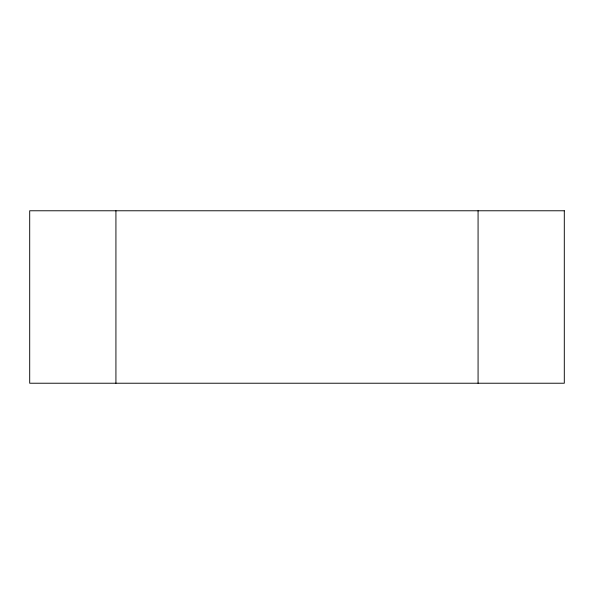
<?xml version="1.0" encoding="UTF-8"?>
<svg xmlns="http://www.w3.org/2000/svg" width="594" height="594" viewBox="0 0 594 594"><rect width="100%" height="100%" fill="white"/><g stroke="black" fill="none" stroke-linecap="round" stroke-linejoin="round"><path stroke-width="0.89" d="M478.073 210.773L478.073 383.227M115.927 210.773L115.927 383.227M564.3 210.773L29.7 210.773L29.7 383.227L564.3 383.227L564.3 210.773"/></g></svg>
